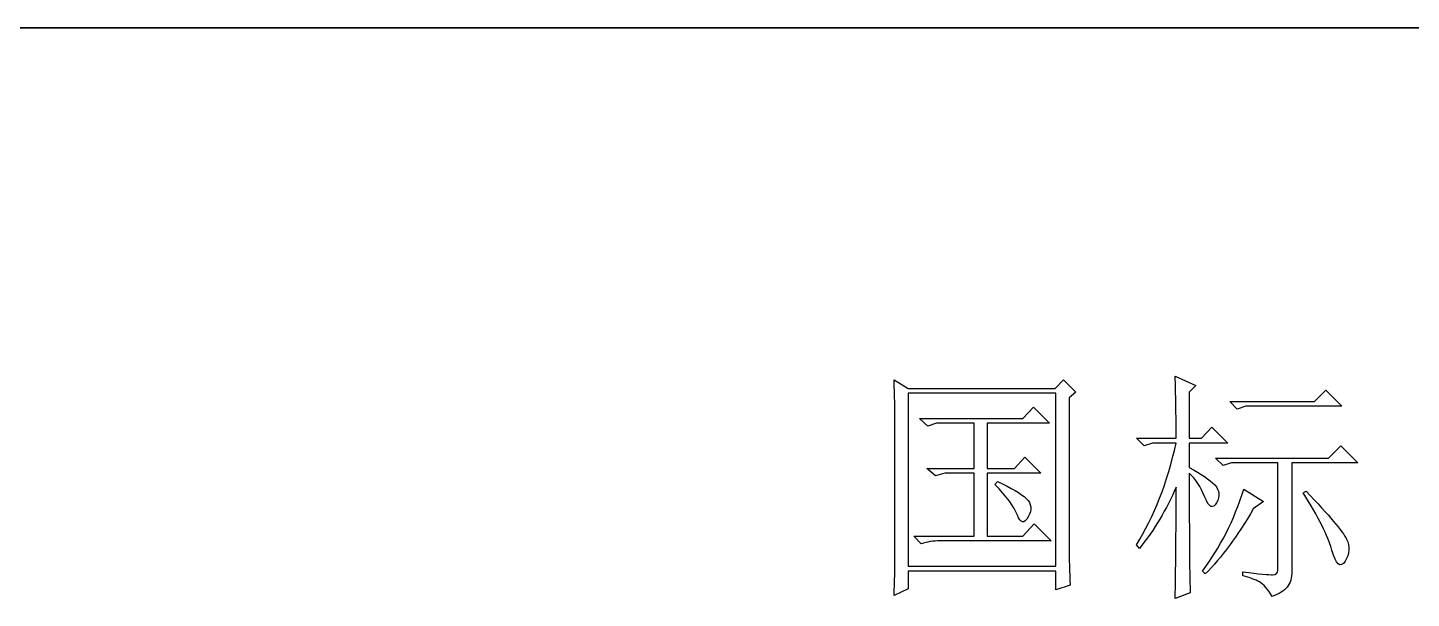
# Model space of a CAD drawing. Header units: millimetres. Extents: x 958 to 3026, y 447 to 1692.
# Drawn here: x 1343.2 to 1479.3, y 600.6 to 656.7 of the extents above; entities that cross this region are included whole.
import ezdxf

# ---------------------------------------------------------------- set-up
doc = ezdxf.new("R2010")
doc.units = ezdxf.units.MM
doc.layers.add('layer 1', color=7, linetype='Continuous')

msp = doc.modelspace()

# ---------------------------------------------------------------- linework, layer by layer
at = {"layer": 'layer 1', "lineweight": 35}
msp.add_open_spline([(1880.183, 656.745), (1880.183, 656.745), (1070.528, 656.745), (1070.528, 656.745)], degree=3, dxfattribs=at)
at = {"layer": 'layer 1', "color": 250}
for points, knots in [([(1428.425, 600.884), (1428.425, 600.884), (1429.816, 601.532), (1429.816, 601.532), (1429.816, 601.532), (1429.816, 601.532), (1429.816, 603.29), (1429.816, 603.29), (1429.816, 603.29), (1429.816, 603.29), (1444.356, 603.29), (1444.356, 603.29), (1444.356, 603.29), (1444.356, 603.29), (1444.356, 601.441), (1444.356, 601.441), (1444.356, 601.441), (1444.356, 601.441), (1445.743, 601.903), (1445.743, 601.903), (1445.743, 601.903), (1445.684, 603.199), (1445.652, 604.464), (1445.652, 605.7), (1445.652, 605.7), (1445.652, 605.7), (1445.652, 620.331), (1445.652, 620.331), (1445.652, 620.331), (1445.652, 620.331), (1446.3, 620.885), (1446.3, 620.885), (1446.3, 620.885), (1446.3, 620.885), (1445.095, 622.09), (1445.095, 622.09), (1445.095, 622.09), (1445.095, 622.09), (1444.261, 621.256), (1444.261, 621.256), (1444.261, 621.256), (1444.261, 621.256), (1429.816, 621.256), (1429.816, 621.256), (1429.816, 621.256), (1429.816, 621.256), (1428.425, 622.09), (1428.425, 622.09), (1428.425, 622.09), (1428.488, 620.549), (1428.52, 619.189), (1428.52, 618.016), (1428.52, 618.016), (1428.52, 618.016), (1428.52, 604.867), (1428.52, 604.867), (1428.52, 604.867), (1428.52, 603.571), (1428.488, 602.243), (1428.425, 600.884)], [0, 0, 0, 0, 0.0666667, 0.0666667, 0.0666667, 0.0666667, 0.1333333, 0.1333333, 0.1333333, 0.1333333, 0.2, 0.2, 0.2, 0.2, 0.2666667, 0.2666667, 0.2666667, 0.2666667, 0.3333333, 0.3333333, 0.3333333, 0.3333333, 0.4, 0.4, 0.4, 0.4, 0.4666667, 0.4666667, 0.4666667, 0.4666667, 0.5333333, 0.5333333, 0.5333333, 0.5333333, 0.6, 0.6, 0.6, 0.6, 0.6666667, 0.6666667, 0.6666667, 0.6666667, 0.7333333, 0.7333333, 0.7333333, 0.7333333, 0.8, 0.8, 0.8, 0.8, 0.8666667, 0.8666667, 0.8666667, 0.8666667, 0.9333333, 0.9333333, 0.9333333, 0.9333333, 1, 1, 1, 1]), ([(1457.466, 612.923), (1458.086, 612.366), (1458.592, 611.58), (1458.995, 610.56), (1458.995, 610.56), (1459.398, 609.541), (1459.781, 609.355), (1460.153, 610.007), (1460.153, 610.007), (1460.524, 610.655), (1460.461, 611.24), (1459.967, 611.765), (1459.967, 611.765), (1459.473, 612.291), (1458.639, 612.86), (1457.466, 613.476), (1457.466, 613.476), (1457.466, 613.476), (1457.466, 615.886), (1457.466, 615.886), (1457.466, 615.886), (1457.466, 615.886), (1461.263, 615.886), (1461.263, 615.886), (1461.263, 615.886), (1461.263, 615.886), (1459.69, 617.459), (1459.69, 617.459), (1459.69, 617.459), (1459.69, 617.459), (1458.671, 616.349), (1458.671, 616.349), (1458.671, 616.349), (1458.671, 616.349), (1457.466, 616.349), (1457.466, 616.349), (1457.466, 616.349), (1457.466, 616.349), (1457.466, 620.885), (1457.466, 620.885), (1457.466, 620.885), (1457.466, 620.885), (1458.114, 621.536), (1458.114, 621.536), (1458.114, 621.536), (1458.114, 621.536), (1456.079, 622.461), (1456.079, 622.461), (1456.079, 622.461), (1456.138, 620.73), (1456.17, 618.695), (1456.17, 616.349), (1456.17, 616.349), (1456.17, 616.349), (1452.282, 616.349), (1452.282, 616.349), (1452.282, 616.349), (1452.282, 616.349), (1453.021, 615.61), (1453.021, 615.61), (1453.021, 615.61), (1453.021, 615.61), (1453.855, 615.886), (1453.855, 615.886), (1453.855, 615.886), (1453.855, 615.886), (1456.17, 615.886), (1456.17, 615.886), (1456.17, 615.886), (1455.305, 611.995), (1454.009, 608.664), (1452.282, 605.886), (1452.282, 605.886), (1452.282, 605.886), (1452.558, 605.514), (1452.558, 605.514), (1452.558, 605.514), (1454.04, 607.368), (1455.245, 609.371), (1456.17, 611.532), (1456.17, 611.532), (1456.17, 606.901), (1456.138, 603.262), (1456.079, 600.607), (1456.079, 600.607), (1456.079, 600.607), (1457.561, 601.16), (1457.561, 601.16), (1457.561, 601.16), (1457.497, 602.397), (1457.466, 606.317), (1457.466, 612.923)], [0, 0, 0, 0, 0.0434783, 0.0434783, 0.0434783, 0.0434783, 0.0869565, 0.0869565, 0.0869565, 0.0869565, 0.1304348, 0.1304348, 0.1304348, 0.1304348, 0.173913, 0.173913, 0.173913, 0.173913, 0.2173913, 0.2173913, 0.2173913, 0.2173913, 0.2608696, 0.2608696, 0.2608696, 0.2608696, 0.3043478, 0.3043478, 0.3043478, 0.3043478, 0.3478261, 0.3478261, 0.3478261, 0.3478261, 0.3913043, 0.3913043, 0.3913043, 0.3913043, 0.4347826, 0.4347826, 0.4347826, 0.4347826, 0.4782609, 0.4782609, 0.4782609, 0.4782609, 0.5217391, 0.5217391, 0.5217391, 0.5217391, 0.5652174, 0.5652174, 0.5652174, 0.5652174, 0.6086957, 0.6086957, 0.6086957, 0.6086957, 0.6521739, 0.6521739, 0.6521739, 0.6521739, 0.6956522, 0.6956522, 0.6956522, 0.6956522, 0.7391304, 0.7391304, 0.7391304, 0.7391304, 0.7826087, 0.7826087, 0.7826087, 0.7826087, 0.826087, 0.826087, 0.826087, 0.826087, 0.8695652, 0.8695652, 0.8695652, 0.8695652, 0.9130435, 0.9130435, 0.9130435, 0.9130435, 0.9565217, 0.9565217, 0.9565217, 0.9565217, 1, 1, 1, 1]), ([(1429.816, 620.794), (1429.816, 620.794), (1444.356, 620.794), (1444.356, 620.794), (1444.356, 620.794), (1444.356, 620.794), (1444.356, 603.756), (1444.356, 603.756), (1444.356, 603.756), (1444.356, 603.756), (1429.816, 603.756), (1429.816, 603.756), (1429.816, 603.756), (1429.816, 603.756), (1429.816, 620.794), (1429.816, 620.794)], [0, 0, 0, 0, 0.25, 0.25, 0.25, 0.25, 0.5, 0.5, 0.5, 0.5, 0.75, 0.75, 0.75, 0.75, 1, 1, 1, 1]), ([(1461.449, 619.96), (1461.449, 619.96), (1462.191, 619.221), (1462.191, 619.221), (1462.191, 619.221), (1462.191, 619.221), (1463.025, 619.498), (1463.025, 619.498), (1463.025, 619.498), (1463.025, 619.498), (1472.468, 619.498), (1472.468, 619.498), (1472.468, 619.498), (1472.468, 619.498), (1470.896, 621.07), (1470.896, 621.07), (1470.896, 621.07), (1470.896, 621.07), (1469.785, 619.96), (1469.785, 619.96), (1469.785, 619.96), (1469.785, 619.96), (1461.449, 619.96), (1461.449, 619.96)], [0, 0, 0, 0, 0.1666667, 0.1666667, 0.1666667, 0.1666667, 0.3333333, 0.3333333, 0.3333333, 0.3333333, 0.5, 0.5, 0.5, 0.5, 0.6666667, 0.6666667, 0.6666667, 0.6666667, 0.8333333, 0.8333333, 0.8333333, 0.8333333, 1, 1, 1, 1]), ([(1430.926, 618.293), (1430.926, 618.293), (1431.76, 617.554), (1431.76, 617.554), (1431.76, 617.554), (1431.76, 617.554), (1432.593, 617.83), (1432.593, 617.83), (1432.593, 617.83), (1432.593, 617.83), (1436.3, 617.83), (1436.3, 617.83), (1436.3, 617.83), (1436.3, 617.83), (1436.3, 613.385), (1436.3, 613.385), (1436.3, 613.385), (1436.3, 613.385), (1431.669, 613.385), (1431.669, 613.385), (1431.669, 613.385), (1431.669, 613.385), (1432.503, 612.646), (1432.503, 612.646), (1432.503, 612.646), (1432.503, 612.646), (1433.427, 612.923), (1433.427, 612.923), (1433.427, 612.923), (1433.427, 612.923), (1436.3, 612.923), (1436.3, 612.923), (1436.3, 612.923), (1436.3, 612.923), (1436.3, 606.72), (1436.3, 606.72), (1436.3, 606.72), (1436.3, 606.72), (1430.373, 606.72), (1430.373, 606.72), (1430.373, 606.72), (1430.373, 606.72), (1431.112, 605.977), (1431.112, 605.977), (1431.112, 605.977), (1431.669, 606.163), (1432.285, 606.253), (1432.965, 606.253), (1432.965, 606.253), (1432.965, 606.253), (1443.89, 606.253), (1443.89, 606.253), (1443.89, 606.253), (1443.89, 606.253), (1442.226, 607.921), (1442.226, 607.921), (1442.226, 607.921), (1442.226, 607.921), (1441.112, 606.72), (1441.112, 606.72), (1441.112, 606.72), (1441.112, 606.72), (1437.596, 606.72), (1437.596, 606.72), (1437.596, 606.72), (1437.596, 606.72), (1437.596, 612.923), (1437.596, 612.923), (1437.596, 612.923), (1437.596, 612.923), (1442.874, 612.923), (1442.874, 612.923), (1442.874, 612.923), (1442.874, 612.923), (1441.298, 614.495), (1441.298, 614.495), (1441.298, 614.495), (1441.298, 614.495), (1440.278, 613.385), (1440.278, 613.385), (1440.278, 613.385), (1440.278, 613.385), (1437.596, 613.385), (1437.596, 613.385), (1437.596, 613.385), (1437.596, 613.385), (1437.596, 617.83), (1437.596, 617.83), (1437.596, 617.83), (1437.596, 617.83), (1443.708, 617.83), (1443.708, 617.83), (1443.708, 617.83), (1443.708, 617.83), (1442.132, 619.403), (1442.132, 619.403), (1442.132, 619.403), (1442.132, 619.403), (1441.112, 618.293), (1441.112, 618.293), (1441.112, 618.293), (1441.112, 618.293), (1430.926, 618.293), (1430.926, 618.293)], [0, 0, 0, 0, 0.0384615, 0.0384615, 0.0384615, 0.0384615, 0.0769231, 0.0769231, 0.0769231, 0.0769231, 0.1153846, 0.1153846, 0.1153846, 0.1153846, 0.1538462, 0.1538462, 0.1538462, 0.1538462, 0.1923077, 0.1923077, 0.1923077, 0.1923077, 0.2307692, 0.2307692, 0.2307692, 0.2307692, 0.2692308, 0.2692308, 0.2692308, 0.2692308, 0.3076923, 0.3076923, 0.3076923, 0.3076923, 0.3461538, 0.3461538, 0.3461538, 0.3461538, 0.3846154, 0.3846154, 0.3846154, 0.3846154, 0.4230769, 0.4230769, 0.4230769, 0.4230769, 0.4615385, 0.4615385, 0.4615385, 0.4615385, 0.5, 0.5, 0.5, 0.5, 0.5384615, 0.5384615, 0.5384615, 0.5384615, 0.5769231, 0.5769231, 0.5769231, 0.5769231, 0.6153846, 0.6153846, 0.6153846, 0.6153846, 0.6538462, 0.6538462, 0.6538462, 0.6538462, 0.6923077, 0.6923077, 0.6923077, 0.6923077, 0.7307692, 0.7307692, 0.7307692, 0.7307692, 0.7692308, 0.7692308, 0.7692308, 0.7692308, 0.8076923, 0.8076923, 0.8076923, 0.8076923, 0.8461538, 0.8461538, 0.8461538, 0.8461538, 0.8846154, 0.8846154, 0.8846154, 0.8846154, 0.9230769, 0.9230769, 0.9230769, 0.9230769, 0.9615385, 0.9615385, 0.9615385, 0.9615385, 1, 1, 1, 1]), ([(1462.745, 603.199), (1462.745, 603.199), (1462.745, 602.828), (1462.745, 602.828), (1462.745, 602.828), (1463.424, 602.642), (1463.965, 602.441), (1464.365, 602.227), (1464.365, 602.227), (1464.768, 602.01), (1465.183, 601.532), (1465.617, 600.793), (1465.617, 600.793), (1466.297, 601.038), (1466.791, 601.346), (1467.099, 601.718), (1467.099, 601.718), (1467.407, 602.089), (1467.561, 602.611), (1467.561, 603.29), (1467.561, 603.29), (1467.561, 603.29), (1467.561, 613.942), (1467.561, 613.942), (1467.561, 613.942), (1467.561, 613.942), (1474.045, 613.942), (1474.045, 613.942), (1474.045, 613.942), (1474.045, 613.942), (1472.377, 615.61), (1472.377, 615.61), (1472.377, 615.61), (1472.377, 615.61), (1471.172, 614.404), (1471.172, 614.404), (1471.172, 614.404), (1471.172, 614.404), (1460.062, 614.404), (1460.062, 614.404), (1460.062, 614.404), (1460.062, 614.404), (1460.801, 613.662), (1460.801, 613.662), (1460.801, 613.662), (1460.801, 613.662), (1461.634, 613.942), (1461.634, 613.942), (1461.634, 613.942), (1461.634, 613.942), (1466.17, 613.942), (1466.17, 613.942), (1466.17, 613.942), (1466.17, 613.942), (1466.17, 603.385), (1466.17, 603.385), (1466.17, 603.385), (1466.17, 603.077), (1466, 602.923), (1465.664, 602.923), (1465.664, 602.923), (1465.325, 602.923), (1464.353, 603.014), (1462.745, 603.199)], [0, 0, 0, 0, 0.0625, 0.0625, 0.0625, 0.0625, 0.125, 0.125, 0.125, 0.125, 0.1875, 0.1875, 0.1875, 0.1875, 0.25, 0.25, 0.25, 0.25, 0.3125, 0.3125, 0.3125, 0.3125, 0.375, 0.375, 0.375, 0.375, 0.4375, 0.4375, 0.4375, 0.4375, 0.5, 0.5, 0.5, 0.5, 0.5625, 0.5625, 0.5625, 0.5625, 0.625, 0.625, 0.625, 0.625, 0.6875, 0.6875, 0.6875, 0.6875, 0.75, 0.75, 0.75, 0.75, 0.8125, 0.8125, 0.8125, 0.8125, 0.875, 0.875, 0.875, 0.875, 0.9375, 0.9375, 0.9375, 0.9375, 1, 1, 1, 1]), ([(1438.611, 612.089), (1438.611, 612.089), (1438.334, 611.813), (1438.334, 611.813), (1438.334, 611.813), (1439.508, 610.639), (1440.251, 609.636), (1440.559, 608.802), (1440.559, 608.802), (1440.867, 607.968), (1441.223, 607.905), (1441.622, 608.616), (1441.622, 608.616), (1442.025, 609.328), (1441.962, 609.928), (1441.436, 610.422), (1441.436, 610.422), (1440.91, 610.916), (1439.97, 611.473), (1438.611, 612.089)], [0, 0, 0, 0, 0.2, 0.2, 0.2, 0.2, 0.4, 0.4, 0.4, 0.4, 0.6, 0.6, 0.6, 0.6, 0.8, 0.8, 0.8, 0.8, 1, 1, 1, 1]), ([(1462.839, 611.346), (1461.852, 608.261), (1460.493, 605.574), (1458.762, 603.29), (1458.762, 603.29), (1458.762, 603.29), (1459.042, 603.014), (1459.042, 603.014), (1459.042, 603.014), (1460.647, 604.618), (1462.219, 606.747), (1463.764, 609.403), (1463.764, 609.403), (1463.764, 609.403), (1464.783, 610.145), (1464.783, 610.145), (1464.783, 610.145), (1464.783, 610.145), (1462.839, 611.346), (1462.839, 611.346)], [0, 0, 0, 0, 0.2, 0.2, 0.2, 0.2, 0.4, 0.4, 0.4, 0.4, 0.6, 0.6, 0.6, 0.6, 0.8, 0.8, 0.8, 0.8, 1, 1, 1, 1]), ([(1468.952, 611.165), (1468.952, 611.165), (1468.671, 610.979), (1468.671, 610.979), (1468.671, 610.979), (1470.153, 608.632), (1471.097, 606.747), (1471.496, 605.329), (1471.496, 605.329), (1471.899, 603.91), (1472.33, 603.555), (1472.792, 604.262), (1472.792, 604.262), (1473.255, 604.973), (1473.302, 605.7), (1472.931, 606.439), (1472.931, 606.439), (1472.563, 607.182), (1471.236, 608.755), (1468.952, 611.165)], [0, 0, 0, 0, 0.2, 0.2, 0.2, 0.2, 0.4, 0.4, 0.4, 0.4, 0.6, 0.6, 0.6, 0.6, 0.8, 0.8, 0.8, 0.8, 1, 1, 1, 1])]:
    msp.add_open_spline(points, degree=3, knots=knots, dxfattribs=at)

doc.saveas('drawing.dxf')
